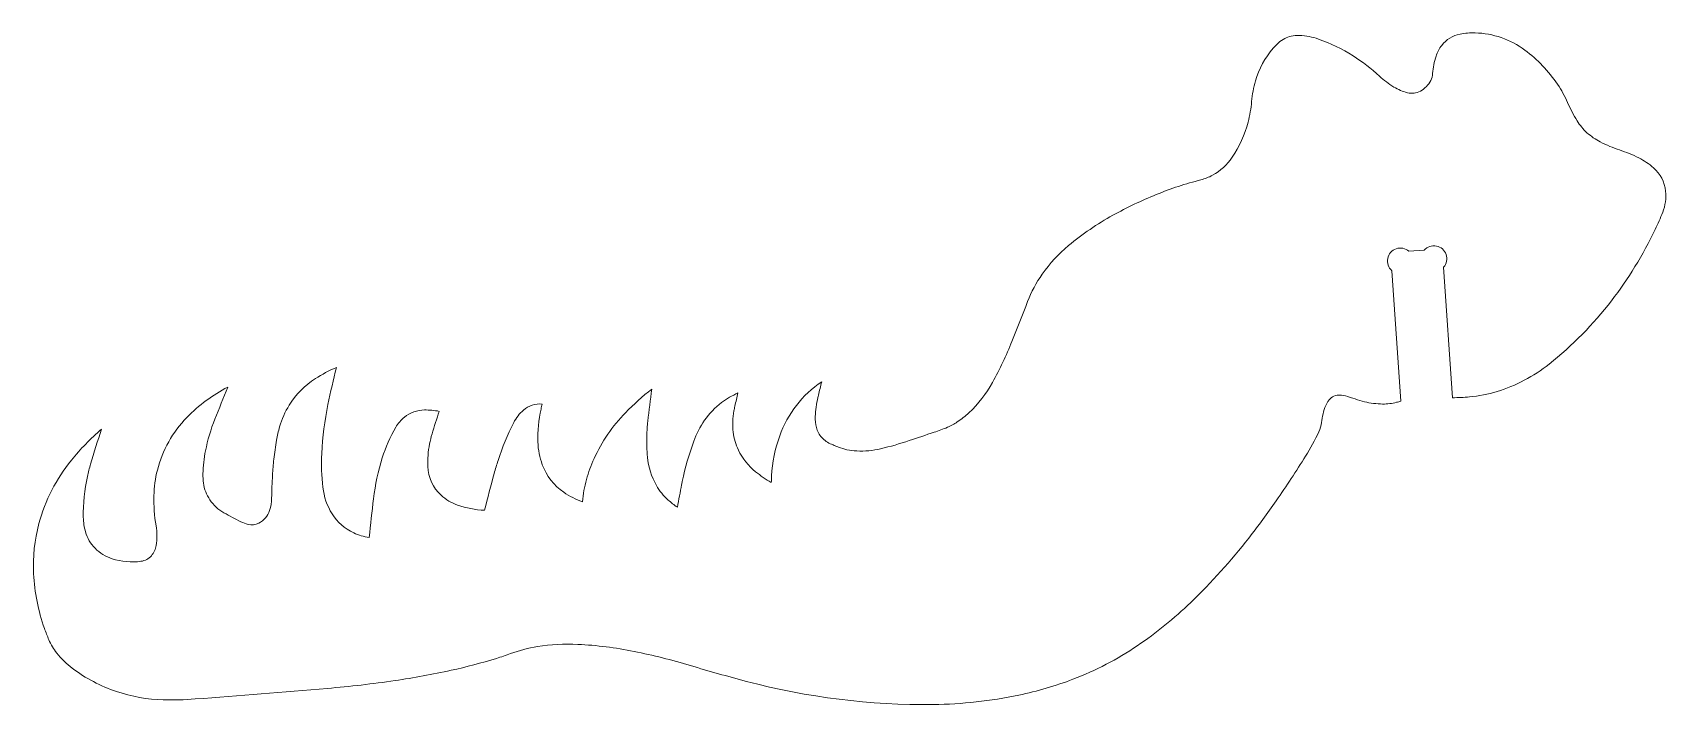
# Model space of a CAD drawing. Header units: millimetres. Extents: x -108 to 108, y -119 to 67.
# Drawn here: x 21.72 to 58.2, y -13.53 to 1.48 of the extents above; entities that cross this region are included whole.
import ezdxf

# ---------------------------------------------------------------- set-up
doc = ezdxf.new("R2010")
doc.units = ezdxf.units.MM
doc.header["$MEASUREMENT"] = 0
doc.layers.add('Capa 1', color=7, linetype='Continuous')

msp = doc.modelspace()

# ---------------------------------------------------------------- linework, layer by layer
at = {"layer": 'Capa 1', "color": 18, "lineweight": 9}
msp.add_open_spline([(52.2718, -6.7385), (52.2718, -6.7385), (52.0736, -3.8328), (52.0736, -3.8328), (52.0736, -3.8328), (51.9956, -3.7647), (51.9598, -3.6603), (51.9798, -3.5588), (51.9798, -3.5588), (51.9997, -3.4573), (52.0722, -3.3741), (52.1701, -3.3405), (52.1701, -3.3405), (52.268, -3.307), (52.3763, -3.3283), (52.4543, -3.3963), (52.4543, -3.3963), (52.4543, -3.3963), (52.7928, -3.3732), (52.7928, -3.3732), (52.7928, -3.3732), (52.8608, -3.2952), (52.9652, -3.2595), (53.0667, -3.2794), (53.0667, -3.2794), (53.1683, -3.2993), (53.2515, -3.3719), (53.285, -3.4698), (53.285, -3.4698), (53.3185, -3.5676), (53.2972, -3.676), (53.2292, -3.7539), (53.2292, -3.7539), (53.2292, -3.7539), (53.4277, -6.6643), (53.4277, -6.6643), (53.4277, -6.6643), (53.5541, -6.6642), (53.6805, -6.6584), (53.8064, -6.6469), (53.8064, -6.6469), (54.0153, -6.628), (54.2215, -6.5873), (54.422, -6.5257), (54.422, -6.5257), (54.8433, -6.3961), (55.2366, -6.1892), (55.5821, -5.9154), (55.5821, -5.9154), (56.1031, -5.5024), (56.5715, -5.0274), (56.977, -4.5006), (56.977, -4.5006), (57.1651, -4.2561), (57.3402, -4.002), (57.5017, -3.7392), (57.5017, -3.7392), (57.667, -3.47), (57.8183, -3.1926), (57.9552, -2.9079), (57.9552, -2.9079), (58.0154, -2.7825), (58.071, -2.6549), (58.1217, -2.5253), (58.1217, -2.5253), (58.1806, -2.3747), (58.2023, -2.2122), (58.1848, -2.0514), (58.1848, -2.0514), (58.163, -1.8509), (58.0668, -1.6661), (57.9151, -1.5333), (57.9151, -1.5333), (57.8154, -1.4461), (57.7052, -1.3718), (57.5869, -1.3123), (57.5869, -1.3123), (57.4482, -1.2425), (57.3043, -1.1834), (57.1566, -1.1355), (57.1566, -1.1355), (57.0089, -1.0875), (56.8653, -1.0276), (56.7273, -0.9564), (56.7273, -0.9564), (56.6197, -0.901), (56.5199, -0.8315), (56.4304, -0.75), (56.4304, -0.75), (56.3455, -0.6726), (56.2718, -0.5838), (56.2113, -0.4861), (56.2113, -0.4861), (56.13, -0.3548), (56.0581, -0.2177), (55.9965, -0.076), (55.9965, -0.076), (55.9347, 0.0659), (55.86, 0.2017), (55.7734, 0.3298), (55.7734, 0.3298), (55.5741, 0.6246), (55.3262, 0.8833), (55.0403, 1.0951), (55.0403, 1.0951), (54.7192, 1.3328), (54.3332, 1.4666), (53.9338, 1.4784), (53.9338, 1.4784), (53.8201, 1.4817), (53.7063, 1.4725), (53.5946, 1.451), (53.5946, 1.451), (53.432, 1.4195), (53.2866, 1.3298), (53.1857, 1.1985), (53.1857, 1.1985), (53.13, 1.1261), (53.0873, 1.0447), (53.0592, 0.9578), (53.0592, 0.9578), (53.0188, 0.8326), (52.9934, 0.7031), (52.9835, 0.572), (52.9835, 0.572), (52.9793, 0.5172), (52.9644, 0.4637), (52.9397, 0.4147), (52.9397, 0.4147), (52.889, 0.3142), (52.8086, 0.2318), (52.7095, 0.1785), (52.7095, 0.1785), (52.6203, 0.1306), (52.5164, 0.1179), (52.4183, 0.1428), (52.4183, 0.1428), (52.3117, 0.1699), (52.2096, 0.2126), (52.1154, 0.2695), (52.1154, 0.2695), (52.0007, 0.3389), (51.8934, 0.4198), (51.7952, 0.511), (51.7952, 0.511), (51.6129, 0.6803), (51.4157, 0.8327), (51.2059, 0.9665), (51.2059, 0.9665), (50.9638, 1.1209), (50.7044, 1.2462), (50.4329, 1.3397), (50.4329, 1.3397), (50.2966, 1.3867), (50.1544, 1.4137), (50.0104, 1.4201), (50.0104, 1.4201), (49.9469, 1.4229), (49.8833, 1.4178), (49.8211, 1.4051), (49.8211, 1.4051), (49.772, 1.395), (49.7248, 1.3773), (49.6812, 1.3525), (49.6812, 1.3525), (49.5818, 1.2961), (49.4932, 1.2224), (49.4195, 1.135), (49.4195, 1.135), (49.2401, 0.922), (49.1069, 0.6744), (49.028, 0.4074), (49.028, 0.4074), (48.9836, 0.2573), (48.9545, 0.1031), (48.941, -0.0528), (48.941, -0.0528), (48.9276, -0.2087), (48.9009, -0.3631), (48.8613, -0.5144), (48.8613, -0.5144), (48.7883, -0.7936), (48.669, -1.0587), (48.5085, -1.2986), (48.5085, -1.2986), (48.3965, -1.4661), (48.2454, -1.6039), (48.0683, -1.7), (48.0683, -1.7), (47.9856, -1.7449), (47.8976, -1.7794), (47.8064, -1.8028), (47.8064, -1.8028), (47.6377, -1.846), (47.4705, -1.8946), (47.305, -1.9486), (47.305, -1.9486), (47.1383, -2.0029), (46.9738, -2.0633), (46.8116, -2.1297), (46.8116, -2.1297), (46.48, -2.2654), (46.1564, -2.4201), (45.8425, -2.5928), (45.8425, -2.5928), (45.4917, -2.7859), (45.1603, -3.012), (44.8525, -3.2681), (44.8525, -3.2681), (44.6287, -3.4544), (44.4305, -3.6694), (44.263, -3.9075), (44.263, -3.9075), (44.1299, -4.0967), (44.0207, -4.3016), (43.9379, -4.5176), (43.9379, -4.5176), (43.8239, -4.8151), (43.7072, -5.1115), (43.588, -5.4069), (43.588, -5.4069), (43.4614, -5.7203), (43.3164, -6.0261), (43.1539, -6.3225), (43.1539, -6.3225), (43.0153, -6.5754), (42.8367, -6.8043), (42.6252, -7.0004), (42.6252, -7.0004), (42.5446, -7.0752), (42.4583, -7.1438), (42.3672, -7.2054), (42.3672, -7.2054), (42.2973, -7.2527), (42.2228, -7.2929), (42.1449, -7.3255), (42.1449, -7.3255), (42.0479, -7.366), (41.9493, -7.4027), (41.8494, -7.4356), (41.8494, -7.4356), (41.6641, -7.4967), (41.4789, -7.5585), (41.294, -7.621), (41.294, -7.621), (41.0838, -7.6921), (40.8703, -7.7533), (40.6543, -7.8044), (40.6543, -7.8044), (40.4805, -7.8455), (40.3016, -7.8619), (40.1232, -7.8529), (40.1232, -7.8529), (40.0487, -7.8492), (39.9747, -7.8397), (39.9018, -7.8245), (39.9018, -7.8245), (39.8386, -7.8114), (39.7768, -7.7927), (39.717, -7.7686), (39.717, -7.7686), (39.6903, -7.7579), (39.6638, -7.7469), (39.6373, -7.7357), (39.6373, -7.7357), (39.6109, -7.7246), (39.5843, -7.7138), (39.5575, -7.7033), (39.5575, -7.7033), (39.4741, -7.6707), (39.3995, -7.6191), (39.3395, -7.5526), (39.3395, -7.5526), (39.2822, -7.489), (39.2412, -7.4123), (39.2203, -7.3292), (39.2203, -7.3292), (39.2003, -7.2496), (39.1921, -7.1675), (39.1961, -7.0855), (39.1961, -7.0855), (39.203, -6.9428), (39.2219, -6.8009), (39.2527, -6.6614), (39.2527, -6.6614), (39.2567, -6.6431), (39.2609, -6.6249), (39.2654, -6.6067), (39.2654, -6.6067), (39.2899, -6.5066), (39.3146, -6.4066), (39.3395, -6.3066), (39.3395, -6.3066), (38.9059, -6.6002), (38.5773, -7.024), (38.4011, -7.5171), (38.4011, -7.5171), (38.2983, -7.8049), (38.2371, -8.1057), (38.2194, -8.4108), (38.2194, -8.4108), (38.2179, -8.4352), (38.2169, -8.4596), (38.2162, -8.484), (38.2162, -8.484), (38.2155, -8.5084), (38.2147, -8.5329), (38.2138, -8.5573), (38.2138, -8.5573), (38.0911, -8.4854), (37.9738, -8.4049), (37.8626, -8.3163), (37.8626, -8.3163), (37.6997, -8.1864), (37.568, -8.0216), (37.4773, -7.8341), (37.4773, -7.8341), (37.4165, -7.7085), (37.3774, -7.5735), (37.3616, -7.4349), (37.3616, -7.4349), (37.3436, -7.277), (37.3491, -7.1173), (37.3779, -6.961), (37.3779, -6.961), (37.3845, -6.9252), (37.3918, -6.8895), (37.3999, -6.8539), (37.3999, -6.8539), (37.4223, -6.7554), (37.4453, -6.657), (37.4692, -6.5589), (37.4692, -6.5589), (37.3394, -6.6165), (37.2166, -6.6885), (37.1029, -6.7735), (37.1029, -6.7735), (36.956, -6.8836), (36.828, -7.0167), (36.7239, -7.1678), (36.7239, -7.1678), (36.6237, -7.3132), (36.5424, -7.4706), (36.4818, -7.6364), (36.4818, -7.6364), (36.3752, -7.9285), (36.2896, -8.2277), (36.2257, -8.532), (36.2257, -8.532), (36.2206, -8.5565), (36.2157, -8.581), (36.211, -8.6056), (36.211, -8.6056), (36.1788, -8.7731), (36.1469, -8.9406), (36.1152, -9.1082), (36.1152, -9.1082), (36.0435, -9.059), (35.975, -9.0053), (35.9103, -8.9473), (35.9103, -8.9473), (35.8061, -8.854), (35.7175, -8.7445), (35.648, -8.623), (35.648, -8.623), (35.5367, -8.4284), (35.4682, -8.2121), (35.4472, -7.9888), (35.4472, -7.9888), (35.4324, -7.8308), (35.4274, -7.6721), (35.4324, -7.5135), (35.4324, -7.5135), (35.4358, -7.405), (35.4433, -7.2967), (35.455, -7.1888), (35.455, -7.1888), (35.481, -6.9488), (35.5111, -6.7093), (35.5453, -6.4703), (35.5453, -6.4703), (35.3376, -6.6332), (35.141, -6.8098), (34.9568, -6.9988), (34.9568, -6.9988), (34.6654, -7.2978), (34.4279, -7.6447), (34.2548, -8.0246), (34.2548, -8.0246), (34.1861, -8.1751), (34.1298, -8.3308), (34.0863, -8.4904), (34.0863, -8.4904), (34.0421, -8.6526), (34.0109, -8.818), (33.9929, -8.9852), (33.9929, -8.9852), (33.8457, -8.9347), (33.706, -8.8642), (33.578, -8.7757), (33.578, -8.7757), (33.359, -8.6244), (33.1916, -8.4094), (33.0986, -8.16), (33.0986, -8.16), (33.038, -7.9974), (33.005, -7.8258), (33.001, -7.6523), (33.001, -7.6523), (32.9952, -7.4066), (33.0184, -7.161), (33.0698, -6.9206), (33.0698, -6.9206), (33.074, -6.9013), (33.0783, -6.882), (33.083, -6.8628), (33.083, -6.8628), (33.0876, -6.8436), (33.0921, -6.8244), (33.0966, -6.8051), (33.0966, -6.8051), (33.0201, -6.8006), (32.9436, -6.8103), (32.8707, -6.8338), (32.8707, -6.8338), (32.801, -6.8563), (32.7363, -6.8921), (32.6802, -6.9394), (32.6802, -6.9394), (32.5889, -7.0164), (32.5141, -7.1109), (32.4601, -7.2175), (32.4601, -7.2175), (32.322, -7.4904), (32.2052, -7.7735), (32.1107, -8.0645), (32.1107, -8.0645), (32.0796, -8.1602), (32.0509, -8.2567), (32.0245, -8.3539), (32.0245, -8.3539), (31.9503, -8.6272), (31.8784, -8.9012), (31.8089, -9.1757), (31.8089, -9.1757), (31.603, -9.1664), (31.3995, -9.1276), (31.2046, -9.0604), (31.2046, -9.0604), (31.0682, -9.0134), (30.943, -8.9386), (30.837, -8.8408), (30.837, -8.8408), (30.6579, -8.6755), (30.552, -8.4455), (30.5427, -8.202), (30.5427, -8.202), (30.5363, -8.0321), (30.5492, -7.8621), (30.5812, -7.6952), (30.5812, -7.6952), (30.5957, -7.6199), (30.6139, -7.5454), (30.6357, -7.4719), (30.6357, -7.4719), (30.686, -7.3029), (30.7399, -7.1351), (30.7974, -6.9685), (30.7974, -6.9685), (30.6884, -6.9468), (30.5774, -6.9364), (30.4663, -6.9376), (30.4663, -6.9376), (30.3038, -6.9394), (30.1469, -6.9961), (30.0208, -7.0985), (30.0208, -7.0985), (29.9429, -7.1618), (29.8771, -7.2386), (29.8264, -7.3252), (29.8264, -7.3252), (29.7006, -7.5403), (29.5995, -7.769), (29.525, -8.0068), (29.525, -8.0068), (29.4319, -8.3037), (29.3665, -8.6086), (29.3294, -8.9176), (29.3294, -8.9176), (29.2948, -9.2063), (29.2633, -9.4954), (29.2347, -9.7848), (29.2347, -9.7848), (29.114, -9.767), (28.9965, -9.7319), (28.8859, -9.6807), (28.8859, -9.6807), (28.6874, -9.5888), (28.5199, -9.4411), (28.4039, -9.2557), (28.4039, -9.2557), (28.2915, -9.0762), (28.221, -8.8737), (28.1976, -8.6632), (28.1976, -8.6632), (28.1697, -8.4127), (28.1616, -8.1603), (28.1735, -7.9085), (28.1735, -7.9085), (28.1909, -7.5413), (28.2372, -7.176), (28.3119, -6.8161), (28.3119, -6.8161), (28.3694, -6.5396), (28.432, -6.2641), (28.4999, -5.9899), (28.4999, -5.9899), (28.3366, -6.0594), (28.1795, -6.1427), (28.0303, -6.2388), (28.0303, -6.2388), (27.7944, -6.3908), (27.5954, -6.5933), (27.4475, -6.8318), (27.4475, -6.8318), (27.3548, -6.9813), (27.2825, -7.1424), (27.2325, -7.3111), (27.2325, -7.3111), (27.2033, -7.4094), (27.1803, -7.5094), (27.1633, -7.6105), (27.1633, -7.6105), (27.1395, -7.753), (27.1194, -7.896), (27.1029, -8.0395), (27.1029, -8.0395), (27.0893, -8.1569), (27.0795, -8.2747), (27.0733, -8.3928), (27.0733, -8.3928), (27.0644, -8.5639), (27.058, -8.7351), (27.0542, -8.9064), (27.0542, -8.9064), (27.0521, -8.9992), (27.0366, -9.0912), (27.0084, -9.1796), (27.0084, -9.1796), (26.9687, -9.3037), (26.8809, -9.4069), (26.7647, -9.4659), (26.7647, -9.4659), (26.691, -9.5033), (26.606, -9.5121), (26.5262, -9.4907), (26.5262, -9.4907), (26.4721, -9.4762), (26.4194, -9.4567), (26.3689, -9.4324), (26.3689, -9.4324), (26.2395, -9.3702), (26.1124, -9.3034), (25.9879, -9.232), (25.9879, -9.232), (25.8635, -9.1608), (25.7566, -9.0624), (25.6753, -8.9443), (25.6753, -8.9443), (25.5983, -8.8324), (25.5489, -8.7037), (25.5314, -8.5689), (25.5314, -8.5689), (25.5225, -8.5009), (25.5189, -8.4323), (25.5205, -8.3637), (25.5205, -8.3637), (25.5246, -8.1909), (25.5435, -8.0188), (25.5769, -7.8493), (25.5769, -7.8493), (25.6245, -7.6075), (25.6945, -7.3706), (25.7859, -7.1418), (25.7859, -7.1418), (25.8812, -6.9032), (25.9777, -6.6651), (26.0753, -6.4275), (26.0753, -6.4275), (25.7361, -6.6021), (25.4274, -6.8304), (25.1613, -7.1037), (25.1613, -7.1037), (24.8423, -7.4312), (24.6152, -7.8368), (24.5027, -8.2799), (24.5027, -8.2799), (24.4552, -8.4673), (24.4288, -8.6593), (24.4241, -8.8525), (24.4241, -8.8525), (24.4187, -9.0777), (24.4349, -9.3029), (24.4726, -9.5249), (24.4726, -9.5249), (24.4971, -9.6697), (24.4981, -9.8174), (24.4754, -9.9625), (24.4754, -9.9625), (24.4622, -10.0472), (24.4251, -10.1265), (24.3686, -10.191), (24.3686, -10.191), (24.3086, -10.2593), (24.226, -10.3037), (24.1359, -10.3159), (24.1359, -10.3159), (23.9194, -10.3453), (23.6989, -10.3256), (23.4911, -10.2582), (23.4911, -10.2582), (23.3476, -10.2117), (23.2173, -10.1314), (23.1111, -10.0243), (23.1111, -10.0243), (23.0103, -9.9226), (22.9368, -9.7969), (22.8975, -9.6592), (22.8975, -9.6592), (22.8673, -9.5533), (22.8507, -9.444), (22.8482, -9.334), (22.8482, -9.334), (22.8412, -9.0274), (22.8717, -8.721), (22.939, -8.4218), (22.939, -8.4218), (22.9599, -8.329), (22.9839, -8.2369), (23.0111, -8.1457), (23.0111, -8.1457), (23.0886, -7.8852), (23.1693, -7.6257), (23.2531, -7.3671), (23.2531, -7.3671), (23.0088, -7.5778), (22.7837, -7.8097), (22.5806, -8.0603), (22.5806, -8.0603), (22.2432, -8.4764), (21.9965, -8.9582), (21.8561, -9.4752), (21.8561, -9.4752), (21.7572, -9.8396), (21.7169, -10.2173), (21.737, -10.5943), (21.737, -10.5943), (21.759, -11.0103), (21.8409, -11.4207), (21.9802, -11.8133), (21.9802, -11.8133), (22.0105, -11.8987), (22.0434, -11.9833), (22.0788, -12.0668), (22.0788, -12.0668), (22.124, -12.1733), (22.1834, -12.2733), (22.2553, -12.3641), (22.2553, -12.3641), (22.3557, -12.4908), (22.4719, -12.6042), (22.601, -12.7015), (22.601, -12.7015), (22.9, -12.927), (23.2334, -13.1027), (23.5885, -13.2219), (23.5885, -13.2219), (23.9256, -13.3351), (24.2776, -13.3972), (24.6331, -13.4062), (24.6331, -13.4062), (24.871, -13.4123), (25.109, -13.4063), (25.3462, -13.3882), (25.3462, -13.3882), (26.3306, -13.3131), (27.3146, -13.2344), (28.2983, -13.1519), (28.2983, -13.1519), (28.8039, -13.1095), (29.308, -13.051), (29.81, -12.9766), (29.81, -12.9766), (30.229, -12.9145), (30.6458, -12.8382), (31.0597, -12.7478), (31.0597, -12.7478), (31.4013, -12.6732), (31.7396, -12.5847), (32.0738, -12.4823), (32.0738, -12.4823), (32.1803, -12.4497), (32.2858, -12.414), (32.3903, -12.3755), (32.3903, -12.3755), (32.5846, -12.3036), (32.7855, -12.2509), (32.99, -12.2181), (32.99, -12.2181), (33.2882, -12.1702), (33.5907, -12.1537), (33.8924, -12.1689), (33.8924, -12.1689), (34.3144, -12.1901), (34.7343, -12.2429), (35.1484, -12.3268), (35.1484, -12.3268), (35.5729, -12.4127), (35.9933, -12.518), (36.4081, -12.6424), (36.4081, -12.6424), (36.8228, -12.7667), (37.2394, -12.8842), (37.6579, -12.9949), (37.6579, -12.9949), (39.0195, -13.3551), (40.4231, -13.5291), (41.8314, -13.5122), (41.8314, -13.5122), (42.4735, -13.5045), (43.1131, -13.4342), (43.7415, -13.3021), (43.7415, -13.3021), (44.1532, -13.2157), (44.5573, -13.0969), (44.9502, -12.9468), (44.9502, -12.9468), (45.4564, -12.7535), (45.9387, -12.503), (46.3879, -12.2002), (46.3879, -12.2002), (46.8131, -11.9135), (47.2122, -11.5903), (47.581, -11.2341), (47.581, -11.2341), (48.0457, -10.7851), (48.4787, -10.3045), (48.8769, -9.7957), (48.8769, -9.7957), (49.0896, -9.5238), (49.2945, -9.2459), (49.4912, -8.9622), (49.4912, -8.9622), (49.7177, -8.6355), (49.936, -8.3032), (50.1458, -7.9656), (50.1458, -7.9656), (50.2545, -7.7907), (50.3534, -7.6098), (50.4418, -7.4238), (50.4418, -7.4238), (50.4723, -7.3598), (50.4919, -7.2913), (50.5, -7.2208), (50.5, -7.2208), (50.5152, -7.0894), (50.5473, -6.9604), (50.5955, -6.8372), (50.5955, -6.8372), (50.6209, -6.7724), (50.6622, -6.7149), (50.7155, -6.6702), (50.7155, -6.6702), (50.7548, -6.6374), (50.8024, -6.6161), (50.8531, -6.6088), (50.8531, -6.6088), (50.9156, -6.5998), (50.9794, -6.6049), (51.0397, -6.6237), (51.0397, -6.6237), (51.11, -6.6456), (51.18, -6.6688), (51.2495, -6.6932), (51.2495, -6.6932), (51.3191, -6.7176), (51.3899, -6.7383), (51.4617, -6.7551), (51.4617, -6.7551), (51.5944, -6.7861), (51.7299, -6.8029), (51.8661, -6.8053), (51.8661, -6.8053), (51.9715, -6.8072), (52.0766, -6.7945), (52.1785, -6.7676), (52.1785, -6.7676), (52.1943, -6.7635), (52.2099, -6.7588), (52.2254, -6.7536), (52.2254, -6.7536), (52.2408, -6.7484), (52.2563, -6.7434), (52.2718, -6.7385)], degree=3, knots=[0, 0, 0, 0, 0.0049505, 0.0049505, 0.0049505, 0.0049505, 0.009901, 0.009901, 0.009901, 0.009901, 0.0148515, 0.0148515, 0.0148515, 0.0148515, 0.019802, 0.019802, 0.019802, 0.019802, 0.0247525, 0.0247525, 0.0247525, 0.0247525, 0.029703, 0.029703, 0.029703, 0.029703, 0.0346535, 0.0346535, 0.0346535, 0.0346535, 0.039604, 0.039604, 0.039604, 0.039604, 0.0445545, 0.0445545, 0.0445545, 0.0445545, 0.049505, 0.049505, 0.049505, 0.049505, 0.0544554, 0.0544554, 0.0544554, 0.0544554, 0.0594059, 0.0594059, 0.0594059, 0.0594059, 0.0643564, 0.0643564, 0.0643564, 0.0643564, 0.0693069, 0.0693069, 0.0693069, 0.0693069, 0.0742574, 0.0742574, 0.0742574, 0.0742574, 0.0792079, 0.0792079, 0.0792079, 0.0792079, 0.0841584, 0.0841584, 0.0841584, 0.0841584, 0.0891089, 0.0891089, 0.0891089, 0.0891089, 0.0940594, 0.0940594, 0.0940594, 0.0940594, 0.0990099, 0.0990099, 0.0990099, 0.0990099, 0.1039604, 0.1039604, 0.1039604, 0.1039604, 0.1089109, 0.1089109, 0.1089109, 0.1089109, 0.1138614, 0.1138614, 0.1138614, 0.1138614, 0.1188119, 0.1188119, 0.1188119, 0.1188119, 0.1237624, 0.1237624, 0.1237624, 0.1237624, 0.1287129, 0.1287129, 0.1287129, 0.1287129, 0.1336634, 0.1336634, 0.1336634, 0.1336634, 0.1386139, 0.1386139, 0.1386139, 0.1386139, 0.1435644, 0.1435644, 0.1435644, 0.1435644, 0.1485149, 0.1485149, 0.1485149, 0.1485149, 0.1534653, 0.1534653, 0.1534653, 0.1534653, 0.1584158, 0.1584158, 0.1584158, 0.1584158, 0.1633663, 0.1633663, 0.1633663, 0.1633663, 0.1683168, 0.1683168, 0.1683168, 0.1683168, 0.1732673, 0.1732673, 0.1732673, 0.1732673, 0.1782178, 0.1782178, 0.1782178, 0.1782178, 0.1831683, 0.1831683, 0.1831683, 0.1831683, 0.1881188, 0.1881188, 0.1881188, 0.1881188, 0.1930693, 0.1930693, 0.1930693, 0.1930693, 0.1980198, 0.1980198, 0.1980198, 0.1980198, 0.2029703, 0.2029703, 0.2029703, 0.2029703, 0.2079208, 0.2079208, 0.2079208, 0.2079208, 0.2128713, 0.2128713, 0.2128713, 0.2128713, 0.2178218, 0.2178218, 0.2178218, 0.2178218, 0.2227723, 0.2227723, 0.2227723, 0.2227723, 0.2277228, 0.2277228, 0.2277228, 0.2277228, 0.2326733, 0.2326733, 0.2326733, 0.2326733, 0.2376238, 0.2376238, 0.2376238, 0.2376238, 0.2425743, 0.2425743, 0.2425743, 0.2425743, 0.2475248, 0.2475248, 0.2475248, 0.2475248, 0.2524752, 0.2524752, 0.2524752, 0.2524752, 0.2574257, 0.2574257, 0.2574257, 0.2574257, 0.2623762, 0.2623762, 0.2623762, 0.2623762, 0.2673267, 0.2673267, 0.2673267, 0.2673267, 0.2722772, 0.2722772, 0.2722772, 0.2722772, 0.2772277, 0.2772277, 0.2772277, 0.2772277, 0.2821782, 0.2821782, 0.2821782, 0.2821782, 0.2871287, 0.2871287, 0.2871287, 0.2871287, 0.2920792, 0.2920792, 0.2920792, 0.2920792, 0.2970297, 0.2970297, 0.2970297, 0.2970297, 0.3019802, 0.3019802, 0.3019802, 0.3019802, 0.3069307, 0.3069307, 0.3069307, 0.3069307, 0.3118812, 0.3118812, 0.3118812, 0.3118812, 0.3168317, 0.3168317, 0.3168317, 0.3168317, 0.3217822, 0.3217822, 0.3217822, 0.3217822, 0.3267327, 0.3267327, 0.3267327, 0.3267327, 0.3316832, 0.3316832, 0.3316832, 0.3316832, 0.3366337, 0.3366337, 0.3366337, 0.3366337, 0.3415842, 0.3415842, 0.3415842, 0.3415842, 0.3465347, 0.3465347, 0.3465347, 0.3465347, 0.3514851, 0.3514851, 0.3514851, 0.3514851, 0.3564356, 0.3564356, 0.3564356, 0.3564356, 0.3613861, 0.3613861, 0.3613861, 0.3613861, 0.3663366, 0.3663366, 0.3663366, 0.3663366, 0.3712871, 0.3712871, 0.3712871, 0.3712871, 0.3762376, 0.3762376, 0.3762376, 0.3762376, 0.3811881, 0.3811881, 0.3811881, 0.3811881, 0.3861386, 0.3861386, 0.3861386, 0.3861386, 0.3910891, 0.3910891, 0.3910891, 0.3910891, 0.3960396, 0.3960396, 0.3960396, 0.3960396, 0.4009901, 0.4009901, 0.4009901, 0.4009901, 0.4059406, 0.4059406, 0.4059406, 0.4059406, 0.4108911, 0.4108911, 0.4108911, 0.4108911, 0.4158416, 0.4158416, 0.4158416, 0.4158416, 0.4207921, 0.4207921, 0.4207921, 0.4207921, 0.4257426, 0.4257426, 0.4257426, 0.4257426, 0.4306931, 0.4306931, 0.4306931, 0.4306931, 0.4356436, 0.4356436, 0.4356436, 0.4356436, 0.4405941, 0.4405941, 0.4405941, 0.4405941, 0.4455446, 0.4455446, 0.4455446, 0.4455446, 0.450495, 0.450495, 0.450495, 0.450495, 0.4554455, 0.4554455, 0.4554455, 0.4554455, 0.460396, 0.460396, 0.460396, 0.460396, 0.4653465, 0.4653465, 0.4653465, 0.4653465, 0.470297, 0.470297, 0.470297, 0.470297, 0.4752475, 0.4752475, 0.4752475, 0.4752475, 0.480198, 0.480198, 0.480198, 0.480198, 0.4851485, 0.4851485, 0.4851485, 0.4851485, 0.490099, 0.490099, 0.490099, 0.490099, 0.4950495, 0.4950495, 0.4950495, 0.4950495, 0.5, 0.5, 0.5, 0.5, 0.5049505, 0.5049505, 0.5049505, 0.5049505, 0.509901, 0.509901, 0.509901, 0.509901, 0.5148515, 0.5148515, 0.5148515, 0.5148515, 0.519802, 0.519802, 0.519802, 0.519802, 0.5247525, 0.5247525, 0.5247525, 0.5247525, 0.529703, 0.529703, 0.529703, 0.529703, 0.5346535, 0.5346535, 0.5346535, 0.5346535, 0.539604, 0.539604, 0.539604, 0.539604, 0.5445545, 0.5445545, 0.5445545, 0.5445545, 0.549505, 0.549505, 0.549505, 0.549505, 0.5544554, 0.5544554, 0.5544554, 0.5544554, 0.5594059, 0.5594059, 0.5594059, 0.5594059, 0.5643564, 0.5643564, 0.5643564, 0.5643564, 0.5693069, 0.5693069, 0.5693069, 0.5693069, 0.5742574, 0.5742574, 0.5742574, 0.5742574, 0.5792079, 0.5792079, 0.5792079, 0.5792079, 0.5841584, 0.5841584, 0.5841584, 0.5841584, 0.5891089, 0.5891089, 0.5891089, 0.5891089, 0.5940594, 0.5940594, 0.5940594, 0.5940594, 0.5990099, 0.5990099, 0.5990099, 0.5990099, 0.6039604, 0.6039604, 0.6039604, 0.6039604, 0.6089109, 0.6089109, 0.6089109, 0.6089109, 0.6138614, 0.6138614, 0.6138614, 0.6138614, 0.6188119, 0.6188119, 0.6188119, 0.6188119, 0.6237624, 0.6237624, 0.6237624, 0.6237624, 0.6287129, 0.6287129, 0.6287129, 0.6287129, 0.6336634, 0.6336634, 0.6336634, 0.6336634, 0.6386139, 0.6386139, 0.6386139, 0.6386139, 0.6435644, 0.6435644, 0.6435644, 0.6435644, 0.6485149, 0.6485149, 0.6485149, 0.6485149, 0.6534653, 0.6534653, 0.6534653, 0.6534653, 0.6584158, 0.6584158, 0.6584158, 0.6584158, 0.6633663, 0.6633663, 0.6633663, 0.6633663, 0.6683168, 0.6683168, 0.6683168, 0.6683168, 0.6732673, 0.6732673, 0.6732673, 0.6732673, 0.6782178, 0.6782178, 0.6782178, 0.6782178, 0.6831683, 0.6831683, 0.6831683, 0.6831683, 0.6881188, 0.6881188, 0.6881188, 0.6881188, 0.6930693, 0.6930693, 0.6930693, 0.6930693, 0.6980198, 0.6980198, 0.6980198, 0.6980198, 0.7029703, 0.7029703, 0.7029703, 0.7029703, 0.7079208, 0.7079208, 0.7079208, 0.7079208, 0.7128713, 0.7128713, 0.7128713, 0.7128713, 0.7178218, 0.7178218, 0.7178218, 0.7178218, 0.7227723, 0.7227723, 0.7227723, 0.7227723, 0.7277228, 0.7277228, 0.7277228, 0.7277228, 0.7326733, 0.7326733, 0.7326733, 0.7326733, 0.7376238, 0.7376238, 0.7376238, 0.7376238, 0.7425743, 0.7425743, 0.7425743, 0.7425743, 0.7475248, 0.7475248, 0.7475248, 0.7475248, 0.7524752, 0.7524752, 0.7524752, 0.7524752, 0.7574257, 0.7574257, 0.7574257, 0.7574257, 0.7623762, 0.7623762, 0.7623762, 0.7623762, 0.7673267, 0.7673267, 0.7673267, 0.7673267, 0.7722772, 0.7722772, 0.7722772, 0.7722772, 0.7772277, 0.7772277, 0.7772277, 0.7772277, 0.7821782, 0.7821782, 0.7821782, 0.7821782, 0.7871287, 0.7871287, 0.7871287, 0.7871287, 0.7920792, 0.7920792, 0.7920792, 0.7920792, 0.7970297, 0.7970297, 0.7970297, 0.7970297, 0.8019802, 0.8019802, 0.8019802, 0.8019802, 0.8069307, 0.8069307, 0.8069307, 0.8069307, 0.8118812, 0.8118812, 0.8118812, 0.8118812, 0.8168317, 0.8168317, 0.8168317, 0.8168317, 0.8217822, 0.8217822, 0.8217822, 0.8217822, 0.8267327, 0.8267327, 0.8267327, 0.8267327, 0.8316832, 0.8316832, 0.8316832, 0.8316832, 0.8366337, 0.8366337, 0.8366337, 0.8366337, 0.8415842, 0.8415842, 0.8415842, 0.8415842, 0.8465347, 0.8465347, 0.8465347, 0.8465347, 0.8514851, 0.8514851, 0.8514851, 0.8514851, 0.8564356, 0.8564356, 0.8564356, 0.8564356, 0.8613861, 0.8613861, 0.8613861, 0.8613861, 0.8663366, 0.8663366, 0.8663366, 0.8663366, 0.8712871, 0.8712871, 0.8712871, 0.8712871, 0.8762376, 0.8762376, 0.8762376, 0.8762376, 0.8811881, 0.8811881, 0.8811881, 0.8811881, 0.8861386, 0.8861386, 0.8861386, 0.8861386, 0.8910891, 0.8910891, 0.8910891, 0.8910891, 0.8960396, 0.8960396, 0.8960396, 0.8960396, 0.9009901, 0.9009901, 0.9009901, 0.9009901, 0.9059406, 0.9059406, 0.9059406, 0.9059406, 0.9108911, 0.9108911, 0.9108911, 0.9108911, 0.9158416, 0.9158416, 0.9158416, 0.9158416, 0.9207921, 0.9207921, 0.9207921, 0.9207921, 0.9257426, 0.9257426, 0.9257426, 0.9257426, 0.9306931, 0.9306931, 0.9306931, 0.9306931, 0.9356436, 0.9356436, 0.9356436, 0.9356436, 0.9405941, 0.9405941, 0.9405941, 0.9405941, 0.9455446, 0.9455446, 0.9455446, 0.9455446, 0.950495, 0.950495, 0.950495, 0.950495, 0.9554455, 0.9554455, 0.9554455, 0.9554455, 0.960396, 0.960396, 0.960396, 0.960396, 0.9653465, 0.9653465, 0.9653465, 0.9653465, 0.970297, 0.970297, 0.970297, 0.970297, 0.9752475, 0.9752475, 0.9752475, 0.9752475, 0.980198, 0.980198, 0.980198, 0.980198, 0.9851485, 0.9851485, 0.9851485, 0.9851485, 0.990099, 0.990099, 0.990099, 0.990099, 1, 1, 1, 1], dxfattribs=at)

doc.saveas('drawing.dxf')
